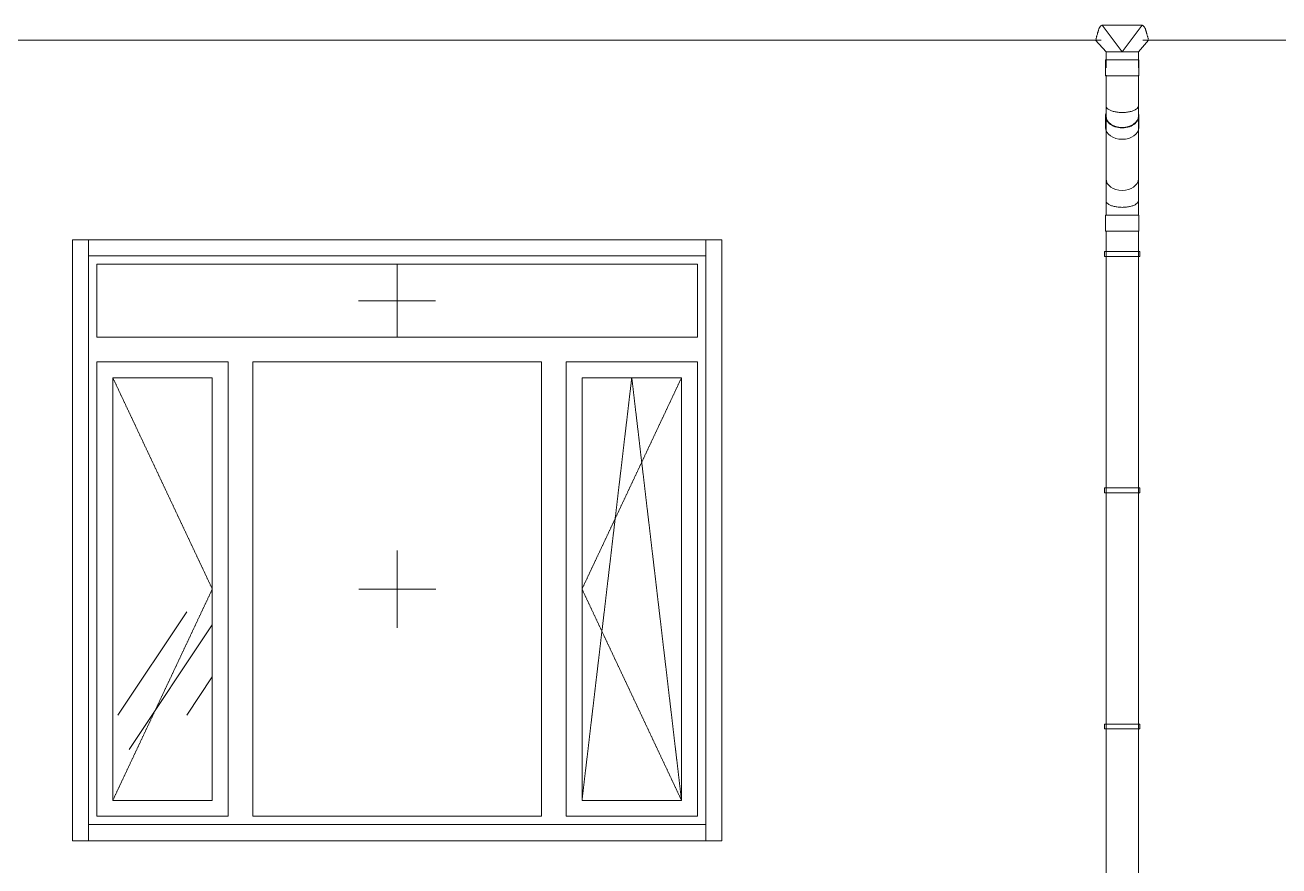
# Model space of a CAD drawing. Header units: millimetres. Extents: x -515342 to 330399, y -224905 to 507333.
# Drawn here: x 117739 to 121619, y 12800 to 15402 of the extents above; entities that cross this region are included whole.
import ezdxf

# ---------------------------------------------------------------- set-up
doc = ezdxf.new("R2010")
doc.units = ezdxf.units.MM
doc.linetypes.add('ASVP_Штриховая_ш2 п1', pattern=[3, 2, -1])
doc.layers.get('0').update_dxf_attribs({"lineweight": 0})
for name, color, linetype, lineweight in [('Витраж', 7, 'Continuous', 0), ('Обобщенные модели', 7, 'Continuous', 0), ('Окна', 7, 'Continuous', 0), ('Окна открывание', 7, 'Continuous', 0)]:
    doc.layers.add(name, color=color, linetype=linetype, lineweight=lineweight)
pattern_1 = [(236.31, (1066.07, 1244.6), (-1777.9963, -3556.002), [641.067, -5769.603]), (236.31, (1101.63, 1137.9), (-1777.9963, -3556.002), [384.64, -6026.03]), (236.31, (888.27, 1137.9), (-1777.9963, -3556.002), [384.64, -6026.03])]

# ---------------------------------------------------------------- blocks, each defined once
blk = doc.blocks.new('Окно_ПВХ_3Створки_1Фрамуга-верх - АР_Окно_ОП_1820_h_х1970_3ст2фр-в-V84-О_АР_Эскиз_Фасад 12-1 копия 1')
at = {"layer": 'Окна'}
h = blk.add_hatch(dxfattribs=at)
h.set_pattern_fill('FP_1', color=256, style=0, pattern_type=2)
h.set_pattern_definition(pattern_1)
h.paths.add_polyline_path([(-64445.6, 10935), (-64445.6, 12243), (-64753.6, 12243), (-64753.6, 10935), (-64489.9, 10935)])
h = blk.add_hatch(dxfattribs=at)
h.set_pattern_fill('FP_1', color=256, style=0, pattern_type=2)
h.set_pattern_definition(pattern_1)
h.paths.add_polyline_path([(-62993.6, 10935), (-62993.6, 12243), (-63301.6, 12243), (-63301.6, 10935), (-63140.6, 10935)])
for p, q in [((-62944.6, 12594), (-64802.6, 12594)), ((-64802.6, 12594), (-64802.6, 12368)), ((-62944.6, 12368), (-62944.6, 12594)), ((-62944.6, 12368), (-64802.6, 12368)), ((-64396.6, 12292), (-64802.6, 12292)), ((-64802.6, 12292), (-64802.6, 10886)), ((-64396.6, 10886), (-64396.6, 12292)), ((-63426.6, 12292), (-64320.6, 12292)), ((-64320.6, 10886), (-64320.6, 12292)), ((-63426.6, 10886), (-63426.6, 12292)), ((-62944.6, 12292), (-63350.6, 12292)), ((-63350.6, 10886), (-63350.6, 12292)), ((-62944.6, 10886), (-62944.6, 12292)), ((-64753.6, 12243), (-64753.6, 10935)), ((-64445.6, 12243), (-64753.6, 12243)), ((-64445.6, 12243), (-64445.6, 10935)), ((-63301.6, 12243), (-63301.6, 10935)), ((-62993.6, 12243), (-63301.6, 12243)), ((-62993.6, 12243), (-62993.6, 10935)), ((-64753.6, 10935), (-64445.6, 10935)), ((-63301.6, 10935), (-62993.6, 10935)), ((-64802.6, 10886), (-64396.6, 10886)), ((-64320.6, 10886), (-63426.6, 10886)), ((-63350.6, 10886), (-62944.6, 10886))]:
    blk.add_line(p, q, dxfattribs=at)
at = {"layer": 'Окна открывание', "linetype": 'ASVP_Штриховая_ш2 п1'}
for p, q in [((-63873.6, 12368), (-63873.6, 12594)), ((-63993.6, 12481), (-63753.6, 12481)), ((-64753.6, 12243), (-64445.6, 11589)), ((-63147.6, 12243), (-63301.6, 10935)), ((-62993.6, 12243), (-63301.6, 11589)), ((-62993.6, 10935), (-63147.6, 12243)), ((-63873.6, 11469), (-63873.6, 11709)), ((-64445.6, 11589), (-64753.6, 10935)), ((-63753.6, 11589), (-63993.6, 11589)), ((-63301.6, 11589), (-62993.6, 10935))]:
    blk.add_line(p, q, dxfattribs=at)
blk = doc.blocks.new('Прямоугольный импост - АР_Откос_Металлический_50х330 Белый Правый-9899493-О_АР_Эскиз_Фасад 12-1 копия 1')
at = {"layer": 'Витраж'}
for p, q in [((-9974.1, 2570), (-9974.1, 2620)), ((-9974.1, 2620), (-8064.1, 2620)), ((-8064.1, 2620), (-8064.1, 2570)), ((-9974.1, 2570), (-8064.1, 2570))]:
    blk.add_line(p, q, dxfattribs=at)
blk = doc.blocks.new('Прямоугольный импост - АР_Откос_Металлический_50х330 Белый Левый-9898761-О_АР_Эскиз_Фасад 12-1 копия 1')
at = {"layer": 'Витраж'}
for p, q in [((-9974.1, 760), (-9974.1, 810)), ((-8064.1, 810), (-9974.1, 810)), ((-8064.1, 810), (-8064.1, 760)), ((-8064.1, 760), (-9974.1, 760))]:
    blk.add_line(p, q, dxfattribs=at)
blk = doc.blocks.new('Прямоугольный импост - АР_Откос_Металлический_50х330 Белый Правый-9899492-О_АР_Эскиз_Фасад 12-1 копия 1')
at = {"layer": 'Витраж'}
for p, q in [((-8064.1, 2620), (-8014.1, 2620)), ((-8064.1, 2620), (-8064.1, 760)), ((-8014.1, 2620), (-8014.1, 760)), ((-8014.1, 760), (-8064.1, 760))]:
    blk.add_line(p, q, dxfattribs=at)
blk = doc.blocks.new('Прямоугольный импост - АР_Откос_Металлический_50х330 Белый Левый-V99-О_АР_Эскиз_Фасад 12-1 копия 1')
at = {"layer": 'Витраж'}
for p, q in [((-10024.1, 2620), (-9974.1, 2620)), ((-10024.1, 760), (-10024.1, 2620)), ((-9974.1, 760), (-9974.1, 2620)), ((-9974.1, 760), (-10024.1, 760))]:
    blk.add_line(p, q, dxfattribs=at)
blk = doc.blocks.new('ASVP_ОМ_Водосточная воронка_Желоб - Водосточная воронка 125_100-9884792-О_АР_Эскиз_Фасад 12-1 копия 1')
at = {"layer": 'Обобщенные модели'}
for p, q in [((-100668.2, 13334), (-100792, 13334)), ((-100792, 13334), (-100730, 13251.5)), ((-100730, 13251.5), (-100668.2, 13334)), ((-100812.1, 13287.5), (-100780, 13251.5)), ((-100648.2, 13287.5), (-100680, 13251.5)), ((-100780, 13251.5), (-100780, 13201.5)), ((-100779.2, 13251.5), (-100730, 13251.5)), ((-100730, 13251.5), (-100680.8, 13251.5)), ((-100680, 13201.5), (-100680, 13251.5)), ((-100781.5, 13226.5), (-100781.5, 13176.5)), ((-100781.5, 13226.5), (-100730, 13226.5)), ((-100730, 13226.5), (-100680.3, 13226.5)), ((-100679.8, 13226.5), (-100678.5, 13226.5)), ((-100678.5, 13176.5), (-100678.5, 13226.5)), ((-100730, 13176.5), (-100781.5, 13176.5)), ((-100680.3, 13176.5), (-100730, 13176.5)), ((-100678.5, 13176.5), (-100679.8, 13176.5))]:
    blk.add_line(p, q, dxfattribs=at)
for points, knots in [([(-100792, 13334), (-100792.8, 13333.4), (-100794.5, 13332.3), (-100796.7, 13330.4), (-100798.4, 13328.6), (-100799.4, 13327.3), (-100799.9, 13326.6), (-100800.3, 13326), (-100800.7, 13325.4), (-100801.1, 13324.6), (-100801.8, 13323.1), (-100802.5, 13320.8), (-100803.2, 13318.6), (-100803.6, 13317), (-100803.8, 13316.1), (-100804.1, 13315.5), (-100804.3, 13314.9), (-100804.5, 13314.1), (-100805, 13312.6), (-100805.6, 13310.6), (-100806.2, 13308.3), (-100807.1, 13305.3), (-100808.1, 13301.9), (-100809, 13298.6), (-100809.5, 13296.8), (-100809.7, 13296.1)], [-1, -1, -1, -1, -0.9821429, -0.9642857, -0.9464286, -0.9375, -0.9330357, -0.9285714, -0.9241071, -0.9196429, -0.9107143, -0.8928571, -0.875, -0.8660714, -0.8616071, -0.8571429, -0.8526786, -0.8482143, -0.8392857, -0.8214286, -0.8035714, -0.7857143, -0.75, -0.7142857, -0.6905651, -0.6905651, -0.6905651, -0.6905651]), ([(-100650.6, 13296.1), (-100650.8, 13296.8), (-100651.3, 13298.6), (-100652.2, 13301.8), (-100653.2, 13305.2), (-100654.1, 13308.2), (-100654.8, 13310.5), (-100655.4, 13312.5), (-100655.9, 13313.9), (-100656.1, 13314.7), (-100656.3, 13315.3), (-100656.5, 13316), (-100656.8, 13316.8), (-100657.2, 13318.4), (-100657.9, 13320.6), (-100658.6, 13322.9), (-100659.3, 13324.3), (-100659.8, 13325.2), (-100660.1, 13325.8), (-100660.5, 13326.4), (-100661, 13327.1), (-100662, 13328.4), (-100663.6, 13330.2), (-100665.8, 13332.2), (-100667.4, 13333.4), (-100668.2, 13334)], [-0.3091239, -0.3091239, -0.3091239, -0.3091239, -0.2857143, -0.25, -0.2142857, -0.1964286, -0.1785714, -0.1607143, -0.1517857, -0.1473214, -0.1428571, -0.1383929, -0.1339286, -0.125, -0.1071429, -0.0892857, -0.0803571, -0.0758929, -0.0714286, -0.0669643, -0.0625, -0.0535714, -0.0357143, -0.0178571, 0, 0, 0, 0]), ([(-100809.8, 13295.6), (-100810.2, 13294.4), (-100810.7, 13292.4), (-100811.1, 13290.9), (-100811.3, 13290.3)], [-0.68507152, -0.68507152, -0.68507152, -0.68507152, -0.64285714, -0.60690106, -0.60690106, -0.60690106, -0.60690106]), ([(-100649, 13290.3), (-100649.1, 13290.9), (-100649.6, 13292.4), (-100650.1, 13294.4), (-100650.5, 13295.6)], [-0.39309244, -0.39309244, -0.39309244, -0.39309244, -0.35714286, -0.31442502, -0.31442502, -0.31442502, -0.31442502])]:
    blk.add_open_spline(points, degree=3, knots=knots, dxfattribs=at)
for points in [[(-100811.7, 13288.8), (-100811.9, 13287.9), (-100812.1, 13287.5), (-100812.1, 13287.5)], [(-100648.2, 13287.5), (-100648.2, 13287.5), (-100648.3, 13287.9), (-100648.5, 13288.8)]]:
    blk.add_open_spline(points, degree=3, dxfattribs=at)
blk = doc.blocks.new('ASVP_ОМ_Водосточная труба_Колено 135 - Колено 135-9882107-О_АР_Эскиз_Фасад 12-1 копия 1')
at = {"layer": 'Обобщенные модели'}
for p, q in [((-100780, 12857.9), (-100780, 12790.8)), ((-100680, 12790.8), (-100680, 12857.9)), ((-100780, 12790.8), (-100780, 12745.8)), ((-100680, 12745.8), (-100680, 12790.8)), ((-100781.5, 12745.8), (-100781.5, 12695.8)), ((-100781.5, 12745.8), (-100730, 12745.8)), ((-100730, 12745.8), (-100680.3, 12745.8)), ((-100679.8, 12745.8), (-100678.5, 12745.8)), ((-100678.5, 12695.8), (-100678.5, 12745.8)), ((-100730, 12695.8), (-100781.5, 12695.8)), ((-100680.3, 12695.8), (-100730, 12695.8)), ((-100678.5, 12695.8), (-100679.8, 12695.8))]:
    blk.add_line(p, q, dxfattribs=at)
blk.add_ellipse((-100730, 12857.9), major_axis=(50, 0), ratio=0.707107, start_param=3.141593, end_param=6.283185, dxfattribs=at)
blk.add_open_spline([(-100780, 12790.8), (-100780, 12789), (-100778.9, 12785.3), (-100774.6, 12781.1), (-100769.8, 12778.1), (-100764, 12775.4), (-100755.3, 12772.6), (-100743.1, 12770.5), (-100730, 12769.8), (-100716.9, 12770.5), (-100704.7, 12772.6), (-100696, 12775.4), (-100690.2, 12778.1), (-100685.4, 12781.1), (-100681.1, 12785.3), (-100680, 12789), (-100680, 12790.8)], degree=3, knots=[0, 0, 0, 0, 0.083333, 0.166667, 0.208333, 0.25, 0.333333, 0.416667, 0.5, 0.583333, 0.666667, 0.75, 0.791667, 0.833333, 0.916667, 1, 1, 1, 1], dxfattribs=at)
blk = doc.blocks.new('ASVP_ОМ_Водосточная труба - Трубы 100-9884793-О_АР_Эскиз_Фасад 12-1 копия 1')
at = {"layer": 'Обобщенные модели'}
for p, q in [((-100780, 13052.4), (-100780, 12857.9)), ((-100680, 12857.9), (-100680, 13052.4))]:
    blk.add_line(p, q, dxfattribs=at)
for centre in [(-100730, 13052.4), (-100730, 12857.9)]:
    blk.add_ellipse(centre, major_axis=(50, 0), ratio=0.707107, start_param=3.141593, end_param=6.283185, dxfattribs=at)
blk = doc.blocks.new('ASVP_ОМ_Водосточная труба_Колено 135 - Колено 135-9883028-О_АР_Эскиз_Фасад 12-1 копия 1')
at = {"layer": 'Обобщенные модели'}
for p, q in [((-100780, 13179.2), (-100780, 13084.2)), ((-100680, 13084.2), (-100680, 13179.2)), ((-100780, 13084.2), (-100780, 13052.4)), ((-100680, 13052.4), (-100680, 13084.2)), ((-100781.5, 13052.4), (-100781.5, 13017)), ((-100678.5, 13017), (-100678.5, 13052.4))]:
    blk.add_line(p, q, dxfattribs=at)
for centre, major_axis, start_param, end_param in [((-100730, 13052.4), (51.5, 0), 2.91781, 4.712389), ((-100730, 13052.4), (50, 0), 3.141593, 4.712389), ((-100730, 13052.4), (50, 0), 3.141593, 4.712389), ((-100730, 13052.4), (51.5, 0), 4.712389, 6.506968), ((-100730, 13052.4), (50, 0), 4.712389, 6.283185), ((-100730, 13052.4), (50, 0), 4.712389, 6.283185), ((-100730, 13017), (51.5, 0), 3.141593, 4.712389), ((-100730, 13017), (51.5, 0), 4.712389, 6.283185)]:
    blk.add_ellipse(centre, major_axis=major_axis, ratio=0.707107, start_param=start_param, end_param=end_param, dxfattribs=at)
blk.add_open_spline([(-100780, 13084.2), (-100780, 13082.4), (-100778.9, 13078.8), (-100774.6, 13074.6), (-100769.8, 13071.6), (-100764, 13068.8), (-100755.3, 13066.1), (-100743.1, 13064), (-100730, 13063.3), (-100716.9, 13064), (-100704.7, 13066.1), (-100696, 13068.8), (-100690.2, 13071.6), (-100685.4, 13074.6), (-100681.1, 13078.8), (-100680, 13082.4), (-100680, 13084.2)], degree=3, knots=[0, 0, 0, 0, 0.083333, 0.166667, 0.208333, 0.25, 0.333333, 0.416667, 0.5, 0.583333, 0.666667, 0.75, 0.791667, 0.833333, 0.916667, 1, 1, 1, 1], dxfattribs=at)
blk = doc.blocks.new('ASVP_ОМ_Водосточная труба_На стене - Труба 100-9889141-О_АР_Эскиз_Фасад 12-1 копия 1')
at = {"layer": 'Обобщенные модели'}
for p, q in [((-100780, 12695.760475), (-100780, -604.239525)), ((-100680, -604.239525), (-100680, 12695.760475))]:
    blk.add_line(p, q, dxfattribs=at)
blk = doc.blocks.new('Влж_Водосточная труба_Хомут - Хомут-9745428-О_АР_Эскиз_Фасад 12-1 копия 1')
at = {"layer": 'Обобщенные модели'}
for p, q in [((-100785, 12633.260475), (-100785, 12618.260475)), ((-100785, 12633.260475), (-100675, 12633.260475)), ((-100675, 12618.260475), (-100785, 12618.260475)), ((-100675, 12618.260475), (-100675, 12633.260475))]:
    blk.add_line(p, q, dxfattribs=at)
blk = doc.blocks.new('ASVP_ОМ_Водосточный желоб - Желоб 125-9912294-О_АР_Эскиз_Фасад 12-1 копия 1')
at = {"layer": 'Обобщенные модели'}
for p, q in [((-83665.7, 13287.5), (-61694.6, 13287.5)), ((-61566.4, 13287.5), (-40064.3, 13287.5))]:
    blk.add_line(p, q, dxfattribs=at)
blk = doc.blocks.new('СД_Люблино_Фасады_rvt-1-О_АР_Эскиз_Фасад 12-1 копия 1')
at = {"layer": 'Витраж', "lineweight": 9}
for name in ['Прямоугольный импост - АР_Откос_Металлический_50х330 Белый Левый-V99-О_АР_Эскиз_Фасад 12-1 копия 1', 'Прямоугольный импост - АР_Откос_Металлический_50х330 Белый Правый-9899493-О_АР_Эскиз_Фасад 12-1 копия 1', 'Прямоугольный импост - АР_Откос_Металлический_50х330 Белый Правый-9899492-О_АР_Эскиз_Фасад 12-1 копия 1', 'Прямоугольный импост - АР_Откос_Металлический_50х330 Белый Левый-9898761-О_АР_Эскиз_Фасад 12-1 копия 1']:
    blk.add_blockref(name, (-54854.5, 10050), dxfattribs=at)
at = {"layer": 'Обобщенные модели', "lineweight": 9}
for name, p in [('ASVP_ОМ_Водосточный желоб - Желоб 125-9912294-О_АР_Эскиз_Фасад 12-1 копия 1', (0, 0)), ('ASVP_ОМ_Водосточная воронка_Желоб - Водосточная воронка 125_100-9884792-О_АР_Эскиз_Фасад 12-1 копия 1', (39100, 0)), ('ASVP_ОМ_Водосточная труба_Колено 135 - Колено 135-9883028-О_АР_Эскиз_Фасад 12-1 копия 1', (39100, 0)), ('ASVP_ОМ_Водосточная труба - Трубы 100-9884793-О_АР_Эскиз_Фасад 12-1 копия 1', (39100, 0)), ('ASVP_ОМ_Водосточная труба_Колено 135 - Колено 135-9882107-О_АР_Эскиз_Фасад 12-1 копия 1', (39100, 0)), ('ASVP_ОМ_Водосточная труба_На стене - Труба 100-9889141-О_АР_Эскиз_Фасад 12-1 копия 1', (39100, 0)), ('Влж_Водосточная труба_Хомут - Хомут-9745428-О_АР_Эскиз_Фасад 12-1 копия 1', (39100, 0)), ('Влж_Водосточная труба_Хомут - Хомут-9745428-О_АР_Эскиз_Фасад 12-1 копия 1', (39100, -731.1)), ('Влж_Водосточная труба_Хомут - Хомут-9745428-О_АР_Эскиз_Фасад 12-1 копия 1', (39100, -1462.2))]:
    blk.add_blockref(name, p, dxfattribs=at)
at = {"layer": 'Окна', "lineweight": 9}
blk.add_blockref('Окно_ПВХ_3Створки_1Фрамуга-верх - АР_Окно_ОП_1820_h_х1970_3ст2фр-в-V84-О_АР_Эскиз_Фасад 12-1 копия 1', (0, 0), dxfattribs=at)

msp = doc.modelspace()

# ---------------------------------------------------------------- block references
msp.add_blockref('СД_Люблино_Фасады_rvt-1-О_АР_Эскиз_Фасад 12-1 копия 1', (182763.6864, 2067.7355))

doc.saveas('drawing.dxf')
